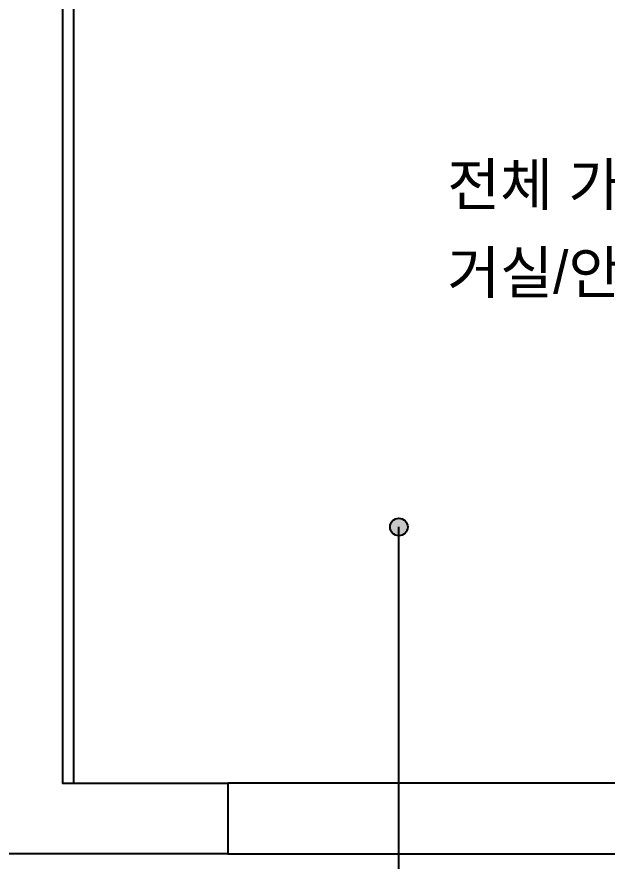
# Model space of a CAD drawing. Header units: millimetres. Extents: x 118028 to 193504, y 42792 to 96100.
# Drawn here: x 150296 to 151976, y 80927 to 83327 of the extents above; entities that cross this region are included whole.
import ezdxf

# ---------------------------------------------------------------- set-up
doc = ezdxf.new("R2010")
doc.units = ezdxf.units.MM
doc.header["$LTSCALE"] = 30
for name, color, linetype in [('0-ELC TEXT', 7, 'Continuous'), ('03-WAL NEW', 3, 'Continuous'), ('2CONTINUOUS', 2, 'Continuous'), ('C-WIN', 4, 'Continuous')]:
    doc.layers.add(name, color=color, linetype=linetype)
doc.styles.add('코레일둥고', font='Korail_Round_Gothic_Medium.ttf')

# ---------------------------------------------------------------- blocks, each defined once
blk = doc.blocks.new('vusaudeh')
at = {"layer": '2CONTINUOUS'}
blk.add_lwpolyline([(150896.4, 80947.8), (149788.9, 80947.8), (149788.9, 81147.8), (150241.4, 81147.8), (150241.4, 85711.8), (150426.4, 85711.8), (150426.4, 81147.8), (150896.4, 81147.8), (150896.4, 80947.8)], dxfattribs=at)
at = {"layer": 'C-WIN'}
blk.add_lwpolyline([(154771.4, 81147.8), (150896.4, 81147.8), (150896.4, 80947.8), (154771.4, 80947.8)], close=True, dxfattribs=at)

msp = doc.modelspace()

# ---------------------------------------------------------------- hatches: boundary and pattern name
at = {"layer": '0-ELC TEXT'}
h = msp.add_hatch(color=256, dxfattribs=at)
h.dxf.hatch_style = 1
edge = h.paths.add_edge_path()
edge.add_arc((151383.1, 81876.6), 25, 0, 360, ccw=False)

# ---------------------------------------------------------------- linework, layer by layer
msp.add_line((151383.1, 80714.3), (151383.1, 81876.6), dxfattribs=at)
msp.add_circle((151383.1, 81876.6), 25, dxfattribs=at)
at = {"layer": '03-WAL NEW'}
msp.add_lwpolyline([(150426.4, 85711.8), (150457.4, 85711.8), (150457.4, 81147.8)], dxfattribs=at)

# ---------------------------------------------------------------- block references
msp.add_blockref('vusaudeh', (0, 0))

# ---------------------------------------------------------------- texts
at = {"layer": '0-ELC TEXT', "style": '코레일둥고'}
for s, p in [('전체 가구 모두 철거 후 신설', (151520.6, 82790.2)), ('거실/안방욕실 : 모두 철거 후 신설', (151520.6, 82540.2))]:
    msp.add_text(s, height=120, dxfattribs=at).set_placement(p)

doc.saveas('drawing.dxf')
